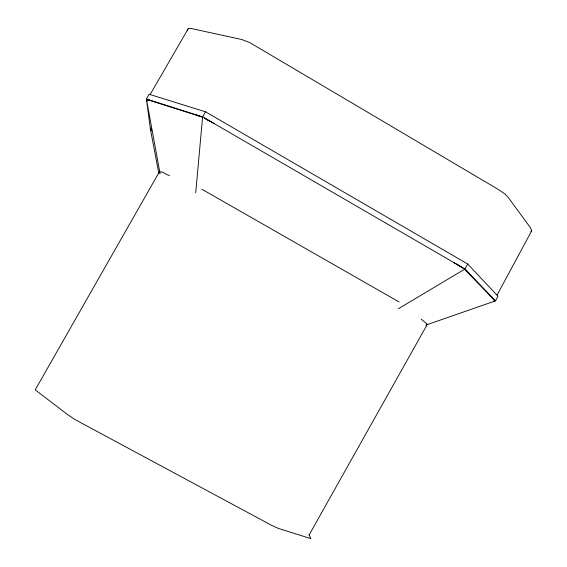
<?xml version="1.0" encoding="UTF-8"?>
<svg xmlns="http://www.w3.org/2000/svg" width="567" height="567" viewBox="0 0 567 567"><rect width="100%" height="100%" fill="white"/><g stroke="black" fill="none" stroke-linecap="round" stroke-linejoin="round"><path stroke-width="0.85" d="M309.15 534.943L427.341 324.31L421.217 319.101M497.124 294.96L531.754 230.705L530.365 227.608L508.805 198.216L505.211 194.169L497.734 189.109L249.799 42.61L241.769 39.52L193.042 28.889C191.079 28.336 186.975 27.429 187.316 30.767M195.707 192.83L202.61 116.88L205.509 111.791L467.676 264.002L498.017 296.222L495.515 300.857L425.81 325.118M169.625 175.416C166.854 175.487 161.879 170.483 159.433 172.042M467.676 264.002L464.968 269.006L398.317 308.781M159.504 171.603L35.211 389.883L68.125 414.966L75.255 419.7L271.558 525.318L278.532 528.465L310.879 538.629L309.008 534.688M151.29 128.496L150.517 129.85L158.888 173.58M150.29 94.235L188.35 28.492M146.959 100.026L146.74 101.436L147.136 99.927M531.754 230.705L530.918 231.421M493.772 300.893L495.515 300.857L464.968 269.006L202.61 116.88L146.414 99.019L149.142 94.271L205.509 111.791M151.772 100.82L148.008 99.856L201.42 116.788M196.111 114.895L202.369 117.192M201.852 189.229L399.076 301.963M212.675 122.699L204.269 118.078L214.298 123.641M455.471 263.499L453.919 262.606L463.055 268.12L456.874 264.314M151.899 130.927L150.517 129.85L146.414 99.019L160.085 173.743M468.413 272.727L464.522 269.183L494.169 300L492.489 297.859M151.261 130.07L150.276 128.057L151.552 130.375"/></g></svg>
